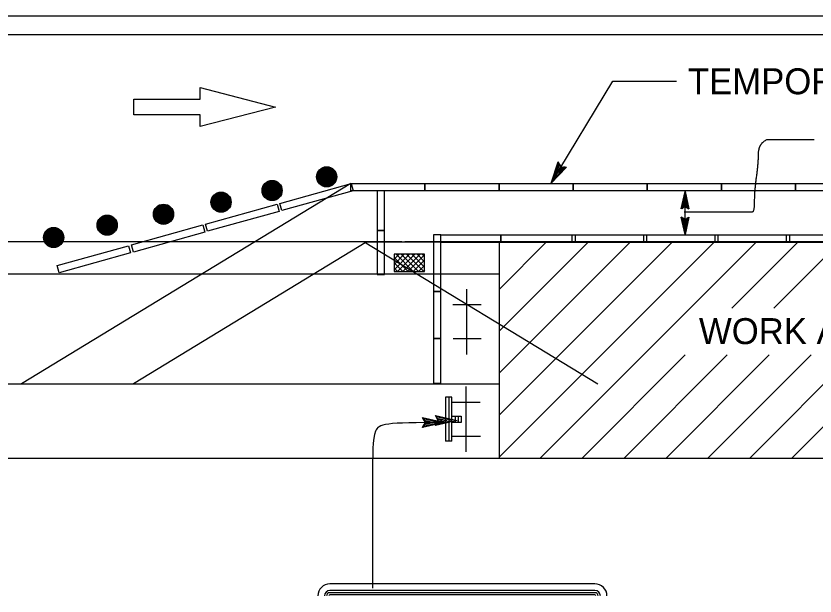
# Model space of a CAD drawing. Extents: x -893 to 867, y -474 to 712.
# Drawn here: x -315 to -99.4, y -62.6 to 93.8 of the extents above; entities that cross this region are included whole.
import ezdxf

# ---------------------------------------------------------------- set-up
doc = ezdxf.new("R2010")
doc.units = 0
for name, color, linetype in [('pp_PRESENTATION', 7, 'Continuous'), ('tcd_PVMT-MARKER', 7, 'Continuous'), ('temp_RAILING-TYPE-K', 7, 'Continuous'), ('temp_TRAFFIC-CONES', 7, 'Continuous'), ('temp_TRAFFIC-CONTROL', 7, 'Continuous'), ('temp_TRAFFIC-CONTROL-anno', 7, 'Continuous')]:
    doc.layers.add(name, color=color, linetype=linetype)

msp = doc.modelspace()

# ---------------------------------------------------------------- linework, layer by layer
at = {"layer": 'pp_PRESENTATION'}
for p, q in [((-265.23, 71.38), (-265.23, 74.48)), ((-265.23, 74.48), (-244.91, 69.26)), ((-283.17, 69.26), (-283.17, 71.38)), ((-283.17, 71.38), (-265.23, 71.38)), ((-283.17, 67.13), (-283.17, 69.26)), ((-244.91, 69.26), (-265.24, 64.04)), ((-265.24, 67.13), (-283.17, 67.13)), ((-265.24, 64.04), (-265.24, 67.13))]:
    msp.add_line(p, q, dxfattribs=at)
at = {"layer": 'tcd_PVMT-MARKER'}
for p, q in [((-340.08, 93.8), (133.1, 93.8)), ((-340.08, 88.8), (133.1, 88.8)), ((-224.67, 48.62), (-313.47, -5.38)), ((-210.85, 32.93), (-442.11, 32.93)), ((-220.27, 32.93), (-283.28, -5.38)), ((-221.04, 32.93), (-158.04, -5.38)), ((-220.27, 32.93), (10.99, 32.93)), ((21.18, 32.93), (-210.08, 32.93)), ((-184.55, -25.38), (-184.55, 32.93)), ((-208.8, 29.56), (-212.97, 25.39)), ((-210.22, 29.56), (-212.97, 26.81)), ((-211.63, 29.56), (-212.97, 28.22)), ((-209.2, 24.92), (-212.97, 28.69)), ((-207.78, 24.92), (-212.43, 29.56)), ((-207.39, 29.56), (-212.04, 24.92)), ((-206.37, 24.92), (-211.02, 29.56)), ((-205.97, 29.56), (-210.62, 24.92)), ((-204.95, 24.92), (-209.6, 29.56)), ((-204.72, 29.4), (-209.21, 24.92)), ((-204.72, 26.1), (-208.19, 29.56)), ((-204.72, 27.51), (-206.77, 29.56)), ((-204.72, 28.93), (-205.36, 29.56)), ((-210.61, 24.92), (-212.97, 27.28)), ((-204.72, 27.99), (-207.79, 24.92)), ((-204.72, 26.57), (-206.38, 24.92)), ((-360.08, 24.25), (-184.55, 24.25)), ((-212.02, 24.92), (-212.97, 25.86)), ((-204.72, 25.16), (-204.97, 24.92)), ((-340.08, -5.38), (-184.55, -5.38)), ((-340.08, -25.38), (133.1, -25.38))]:
    msp.add_line(p, q, dxfattribs=at)
for points in [[(-184.55, -25.06), (-126.55, 32.93)], [(-184.55, -13.75), (-137.87, 32.93)], [(-184.55, -2.43), (-149.18, 32.93)], [(-184.55, 8.88), (-160.5, 32.93)], [(-184.55, 20.19), (-171.81, 32.93)], [(-173.55, -25.38), (-115.24, 32.93)], [(-121.84, 15.02), (-103.93, 32.93)], [(-110.52, 15.02), (-92.61, 32.93)], [(-162.24, -25.38), (-134.44, 2.42)], [(-150.92, -25.38), (-123.12, 2.42)], [(-139.61, -25.38), (-111.81, 2.42)], [(-128.3, -25.38), (-100.49, 2.42)], [(-116.98, -25.38), (-89.18, 2.42)], [(-105.67, -25.38), (-77.87, 2.42)]]:
    msp.add_lwpolyline(points, dxfattribs=at)
msp.add_lwpolyline([(-212.97, 24.92), (-204.72, 24.92), (-204.72, 29.56), (-212.97, 29.56)], close=True, dxfattribs=at)
at = {"layer": 'temp_RAILING-TYPE-K'}
for p, q in [((-224.67, 48.62), (15.38, 48.62)), ((-184.55, 32.93), (-200.35, 32.93)), ((-184.55, 32.93), (-14.55, 32.93))]:
    msp.add_line(p, q, dxfattribs=at)
for points in [[(-223.96, 46.7), (-243.23, 41.33), (-243.77, 43.26), (-224.5, 48.63)], [(-204.67, 46.62), (-224.67, 46.62), (-224.67, 48.62), (-204.67, 48.62)], [(-184.66, 46.62), (-204.66, 46.62), (-204.66, 48.62), (-184.66, 48.62)], [(-164.66, 46.62), (-184.66, 46.62), (-184.66, 48.62), (-164.66, 48.62)], [(-144.65, 46.62), (-164.65, 46.62), (-164.65, 48.62), (-144.65, 48.62)], [(-124.65, 46.62), (-144.65, 46.62), (-144.65, 48.62), (-124.65, 48.62)], [(-104.65, 46.62), (-124.65, 46.62), (-124.65, 48.62), (-104.65, 48.62)], [(-84.64, 46.62), (-104.64, 46.62), (-104.64, 48.62), (-84.64, 48.62)], [(-217.56, 46.62), (-217.56, 35.97), (-215.56, 35.97), (-215.56, 46.62)], [(-243.99, 41.12), (-263.25, 35.75), (-263.79, 37.67), (-244.52, 43.05)], [(-264.01, 35.54), (-283.27, 30.16), (-283.81, 32.09), (-264.54, 37.46)], [(-215.56, 24.1), (-215.56, 35.97), (-217.56, 35.97), (-217.56, 24.1)], [(-202.36, 34.77), (-202.36, 19.55), (-200.36, 19.55), (-200.36, 34.77)], [(-184.16, 32.77), (-200.36, 32.77), (-200.36, 34.77), (-184.16, 34.77)], [(-184.16, 34.77), (-164.16, 34.77), (-164.16, 32.77), (-184.16, 32.77)], [(-164.88, 34.77), (-144.88, 34.77), (-144.88, 32.77), (-164.88, 32.77)], [(-145.61, 34.77), (-125.61, 34.77), (-125.61, 32.77), (-145.61, 32.77)], [(-126.34, 34.77), (-106.34, 34.77), (-106.34, 32.77), (-126.34, 32.77)], [(-107.07, 34.77), (-87.07, 34.77), (-87.07, 32.77), (-107.07, 32.77)], [(-284.03, 29.95), (-303.29, 24.58), (-303.83, 26.51), (-284.57, 31.88)], [(-200.36, 6.88), (-200.36, 19.55), (-202.36, 19.55), (-202.36, 6.88)], [(-202.36, 6.88), (-202.36, -5.23), (-200.36, -5.23), (-200.36, 6.88)]]:
    msp.add_lwpolyline(points, close=True, dxfattribs=at)
at = {"layer": 'temp_TRAFFIC-CONES'}
for centre, radius in [((-231.14, 50.43), 2.72), ((-231.14, 50.43), 2.62), ((-231.14, 50.43), 2.56), ((-231.14, 50.43), 2.47), ((-231.14, 50.43), 2.4), ((-231.14, 50.43), 2.33), ((-231.14, 50.43), 2.27), ((-231.14, 50.43), 2.21), ((-231.14, 50.43), 2.15), ((-231.14, 50.43), 2.08), ((-231.14, 50.43), 2.02), ((-231.14, 50.43), 1.96), ((-231.14, 50.43), 1.89), ((-231.14, 50.43), 1.82), ((-231.14, 50.43), 1.78), ((-231.14, 50.43), 1.72), ((-231.14, 50.43), 1.67), ((-231.14, 50.43), 1.62), ((-231.14, 50.43), 1.6), ((-231.14, 50.43), 1.55), ((-231.14, 50.43), 1.51), ((-231.14, 50.43), 1.46), ((-231.14, 50.43), 1.4), ((-231.14, 50.43), 1.4), ((-231.14, 50.43), 1.36), ((-231.14, 50.43), 1.31), ((-231.14, 50.43), 1.25), ((-231.14, 50.43), 1.2), ((-231.14, 50.43), 1.12), ((-231.14, 50.43), 1.07), ((-231.14, 50.43), 0.989), ((-231.14, 50.43), 0.95), ((-231.14, 50.43), 0.896), ((-231.14, 50.43), 0.836), ((-231.14, 50.43), 0.744), ((-231.14, 50.43), 0.659), ((-231.14, 50.43), 0.533), ((-231.14, 50.43), 0.533), ((-231.14, 50.43), 0.419), ((-231.14, 50.43), 0.345), ((-231.14, 50.43), 0.32), ((-231.14, 50.43), 0.32), ((-231.14, 50.43), 0.242), ((-231.14, 50.43), 0.242), ((-231.14, 50.43), 0.196), ((-231.14, 50.43), 0.196), ((-231.14, 50.43), 0.116), ((-231.14, 50.43), 0.116), ((-245.87, 46.76), 2.72), ((-245.87, 46.76), 2.62), ((-245.87, 46.76), 2.56), ((-245.87, 46.76), 2.47), ((-245.87, 46.76), 2.4), ((-245.87, 46.76), 2.33), ((-245.87, 46.76), 2.27), ((-245.87, 46.76), 2.21), ((-245.87, 46.76), 2.15), ((-245.87, 46.76), 2.08), ((-245.87, 46.76), 2.02), ((-245.87, 46.76), 1.96), ((-245.87, 46.76), 1.89), ((-245.87, 46.76), 1.82), ((-245.87, 46.76), 1.78), ((-245.87, 46.76), 1.72), ((-245.87, 46.76), 1.67), ((-245.87, 46.76), 1.62), ((-245.87, 46.76), 1.6), ((-245.87, 46.76), 1.55), ((-245.87, 46.76), 1.51), ((-245.87, 46.76), 1.46), ((-245.87, 46.76), 1.4), ((-245.87, 46.76), 1.4), ((-245.87, 46.76), 1.36), ((-245.87, 46.76), 1.31), ((-245.87, 46.76), 1.25), ((-245.87, 46.76), 1.2), ((-245.87, 46.76), 1.12), ((-245.87, 46.76), 1.07), ((-245.87, 46.76), 0.989), ((-245.87, 46.76), 0.95), ((-245.87, 46.76), 0.896), ((-245.87, 46.76), 0.836), ((-245.87, 46.76), 0.744), ((-245.87, 46.76), 0.659), ((-259.64, 43.61), 2.72), ((-259.64, 43.61), 2.62), ((-259.64, 43.61), 2.56), ((-259.64, 43.61), 2.47), ((-259.64, 43.61), 2.4), ((-259.64, 43.61), 2.33), ((-259.64, 43.61), 2.27), ((-259.64, 43.61), 2.21), ((-259.64, 43.61), 2.15), ((-259.64, 43.61), 2.08), ((-259.64, 43.61), 2.02), ((-259.64, 43.61), 1.96), ((-259.64, 43.61), 1.89), ((-259.64, 43.61), 1.82), ((-259.64, 43.61), 1.78), ((-259.64, 43.61), 1.72), ((-259.64, 43.61), 1.67), ((-245.87, 46.76), 0.533), ((-245.87, 46.76), 0.533), ((-245.87, 46.76), 0.419), ((-245.87, 46.76), 0.345), ((-245.87, 46.76), 0.32), ((-245.87, 46.76), 0.32), ((-245.87, 46.76), 0.242), ((-245.87, 46.76), 0.242), ((-245.87, 46.76), 0.196), ((-245.87, 46.76), 0.196), ((-245.87, 46.76), 0.116), ((-245.87, 46.76), 0.116), ((-259.64, 43.61), 1.62), ((-259.64, 43.61), 1.6), ((-259.64, 43.61), 1.55), ((-259.64, 43.61), 1.51), ((-259.64, 43.61), 1.46), ((-259.64, 43.61), 1.4), ((-259.64, 43.61), 1.4), ((-259.64, 43.61), 1.36), ((-259.64, 43.61), 1.31), ((-259.64, 43.61), 1.25), ((-259.64, 43.61), 1.2), ((-259.64, 43.61), 1.12), ((-259.64, 43.61), 1.07), ((-259.64, 43.61), 0.989), ((-259.64, 43.61), 0.95), ((-259.64, 43.61), 0.896), ((-259.64, 43.61), 0.836), ((-259.64, 43.61), 0.744), ((-259.64, 43.61), 0.659), ((-259.64, 43.61), 0.533), ((-259.64, 43.61), 0.533), ((-259.64, 43.61), 0.419), ((-259.64, 43.61), 0.345), ((-259.64, 43.61), 0.32), ((-259.64, 43.61), 0.32), ((-259.64, 43.61), 0.242), ((-259.64, 43.61), 0.242), ((-259.64, 43.61), 0.196), ((-259.64, 43.61), 0.196), ((-259.64, 43.61), 0.116), ((-259.64, 43.61), 0.116), ((-275.16, 40.35), 2.72), ((-275.16, 40.35), 2.62), ((-275.16, 40.35), 2.56), ((-275.16, 40.35), 2.47), ((-275.16, 40.35), 2.4), ((-275.16, 40.35), 2.33), ((-275.16, 40.35), 2.27), ((-275.16, 40.35), 2.21), ((-275.16, 40.35), 2.15), ((-275.16, 40.35), 2.08), ((-275.16, 40.35), 2.02), ((-275.16, 40.35), 1.96), ((-275.16, 40.35), 1.89), ((-275.16, 40.35), 1.82), ((-275.16, 40.35), 1.78), ((-275.16, 40.35), 1.72), ((-275.16, 40.35), 1.67), ((-275.16, 40.35), 1.62), ((-275.16, 40.35), 1.6), ((-275.16, 40.35), 1.55), ((-275.16, 40.35), 1.51), ((-275.16, 40.35), 1.46), ((-275.16, 40.35), 1.4), ((-275.16, 40.35), 1.4), ((-275.16, 40.35), 1.36), ((-275.16, 40.35), 1.31), ((-275.16, 40.35), 1.25), ((-275.16, 40.35), 1.2), ((-275.16, 40.35), 1.12), ((-275.16, 40.35), 1.07), ((-275.16, 40.35), 0.989), ((-275.16, 40.35), 0.95), ((-275.16, 40.35), 0.896), ((-275.16, 40.35), 0.836), ((-275.16, 40.35), 0.744), ((-275.16, 40.35), 0.659), ((-290.36, 37.4), 2.72), ((-290.36, 37.4), 2.62), ((-290.36, 37.4), 2.56), ((-290.36, 37.4), 2.47), ((-290.36, 37.4), 2.4), ((-290.36, 37.4), 2.33), ((-290.36, 37.4), 2.27), ((-290.36, 37.4), 2.21), ((-290.36, 37.4), 2.15), ((-290.36, 37.4), 2.08), ((-290.36, 37.4), 2.02), ((-290.36, 37.4), 1.96), ((-290.36, 37.4), 1.89), ((-290.36, 37.4), 1.82), ((-290.36, 37.4), 1.78), ((-290.36, 37.4), 1.72), ((-290.36, 37.4), 1.67), ((-290.36, 37.4), 1.62), ((-290.36, 37.4), 1.6), ((-290.36, 37.4), 1.55), ((-290.36, 37.4), 1.51), ((-290.36, 37.4), 1.46), ((-290.36, 37.4), 1.4), ((-290.36, 37.4), 1.4), ((-275.16, 40.35), 0.533), ((-275.16, 40.35), 0.533), ((-275.16, 40.35), 0.419), ((-275.16, 40.35), 0.345), ((-275.16, 40.35), 0.32), ((-275.16, 40.35), 0.32), ((-275.16, 40.35), 0.242), ((-275.16, 40.35), 0.242), ((-275.16, 40.35), 0.196), ((-275.16, 40.35), 0.196), ((-275.16, 40.35), 0.116), ((-275.16, 40.35), 0.116), ((-304.8, 34.09), 2.72), ((-304.8, 34.09), 2.62), ((-304.8, 34.09), 2.56), ((-290.36, 37.4), 1.36), ((-290.36, 37.4), 1.31), ((-290.36, 37.4), 1.25), ((-290.36, 37.4), 1.2), ((-290.36, 37.4), 1.12), ((-290.36, 37.4), 1.07), ((-290.36, 37.4), 0.989), ((-290.36, 37.4), 0.95), ((-290.36, 37.4), 0.896), ((-290.36, 37.4), 0.836), ((-290.36, 37.4), 0.744), ((-290.36, 37.4), 0.659), ((-290.36, 37.4), 0.533), ((-290.36, 37.4), 0.533), ((-290.36, 37.4), 0.419), ((-290.36, 37.4), 0.345), ((-290.36, 37.4), 0.32), ((-290.36, 37.4), 0.32), ((-290.36, 37.4), 0.242), ((-290.36, 37.4), 0.242), ((-290.36, 37.4), 0.196), ((-290.36, 37.4), 0.196), ((-290.36, 37.4), 0.116), ((-290.36, 37.4), 0.116), ((-304.8, 34.09), 2.47), ((-304.8, 34.09), 2.4), ((-304.8, 34.09), 2.33), ((-304.8, 34.09), 2.27), ((-304.8, 34.09), 2.21), ((-304.8, 34.09), 2.15), ((-304.8, 34.09), 2.08), ((-304.8, 34.09), 2.02), ((-304.8, 34.09), 1.96), ((-304.8, 34.09), 1.89), ((-304.8, 34.09), 1.82), ((-304.8, 34.09), 1.78), ((-304.8, 34.09), 1.72), ((-304.8, 34.09), 1.67), ((-304.8, 34.09), 1.62), ((-304.8, 34.09), 1.6), ((-304.8, 34.09), 1.55), ((-304.8, 34.09), 1.51), ((-304.8, 34.09), 1.46), ((-304.8, 34.09), 1.4), ((-304.8, 34.09), 1.4), ((-304.8, 34.09), 1.36), ((-304.8, 34.09), 1.31), ((-304.8, 34.09), 1.25), ((-304.8, 34.09), 1.2), ((-304.8, 34.09), 1.12), ((-304.8, 34.09), 1.07), ((-304.8, 34.09), 0.989), ((-304.8, 34.09), 0.95), ((-304.8, 34.09), 0.896), ((-304.8, 34.09), 0.836), ((-304.8, 34.09), 0.744), ((-304.8, 34.09), 0.659), ((-304.8, 34.09), 0.533), ((-304.8, 34.09), 0.533), ((-304.8, 34.09), 0.419), ((-304.8, 34.09), 0.345), ((-304.8, 34.09), 0.32), ((-304.8, 34.09), 0.32), ((-304.8, 34.09), 0.242), ((-304.8, 34.09), 0.242), ((-304.8, 34.09), 0.196), ((-304.8, 34.09), 0.196), ((-304.8, 34.09), 0.116), ((-304.8, 34.09), 0.116)]:
    msp.add_circle(centre, radius, dxfattribs=at)
at = {"layer": 'temp_TRAFFIC-CONTROL'}
for p, q in [((-193.31, 2.58), (-193.31, 20.17)), ((-189.51, 15.92), (-197.11, 15.92)), ((-189.43, 6.75), (-197.03, 6.75)), ((-193.56, -23.71), (-193.56, -6.11)), ((-197.36, -9), (-199.05, -9)), ((-199.05, -9), (-199.05, -20.82)), ((-198.2, -9), (-198.2, -20.82)), ((-197.36, -20.82), (-197.36, -9)), ((-189.76, -10.37), (-197.36, -10.37)), ((-197.36, -14.07), (-196.51, -14.07)), ((-197.36, -14.91), (-197.36, -14.91)), ((-196.51, -14.07), (-194.83, -14.07)), ((-196.51, -14.07), (-196.51, -15.75)), ((-195.67, -14.07), (-195.67, -15.75)), ((-194.83, -14.07), (-194.83, -15.75)), ((-196.51, -15.75), (-197.36, -15.75)), ((-194.83, -15.75), (-196.51, -15.75)), ((-197.36, -20.82), (-199.05, -20.82)), ((-189.68, -19.54), (-197.28, -19.54))]:
    msp.add_line(p, q, dxfattribs=at)
for points in [[(-158.8, -59.3), (-230.27, -59.3)], [(-158.8, -61.09), (-230.27, -61.09)], [(-158.8, -61.68), (-230.27, -61.68)], [(-158.8, -62.28), (-230.27, -62.28)]]:
    msp.add_lwpolyline(points, dxfattribs=at)
for centre, radius, start, end in [((-230.27, -62.57), 3.27, 90, 180), ((-158.8, -62.57), 3.27, 0, 90), ((-230.27, -62.57), 1.49, 90, 180), ((-230.27, -62.57), 0.892, 90, 180), ((-230.27, -62.57), 0.297, 90, 180), ((-230.27, -62.57), 0.297, 90, 180), ((-158.8, -62.57), 1.49, 0, 90), ((-158.8, -62.57), 0.892, 0, 90), ((-158.8, -62.57), 0.297, 0, 90), ((-158.8, -62.57), 0.297, 0, 90)]:
    msp.add_arc(centre, radius, start, end, dxfattribs=at)
at = {"layer": 'temp_TRAFFIC-CONTROL-anno'}
for p, q in [((-170.61, 48.7), (-153.97, 76.26)), ((-153.97, 76.26), (-136.77, 76.26)), ((-134.47, 34.85), (-134.47, 46.49))]:
    msp.add_line(p, q, dxfattribs=at)
for points in [[(-166.43, 53.08), (-170.61, 48.7), (-168.68, 54.44), (-168.49, 54.08), (-169.91, 49.88), (-166.84, 53.08), (-167.24, 53.08), (-169.2, 51.03), (-168.3, 53.72), (-168.11, 53.36), (-168.5, 52.19), (-167.65, 53.08), (-167.97, 53.08), (-168.68, 54.44), (-167.97, 53.08)], [(-135.52, 41.77), (-134.47, 46.49), (-133.42, 41.77), (-133.7, 41.94), (-134.46, 45.4), (-135.24, 41.94), (-134.96, 42.1), (-134.47, 44.32), (-133.98, 42.1), (-134.26, 42.27), (-134.47, 43.23), (-134.68, 42.27), (-134.47, 42.4), (-133.42, 41.77), (-134.47, 42.4)], [(-133.41, 39.58), (-134.47, 34.85), (-135.51, 39.58), (-135.24, 39.41), (-134.47, 35.95), (-133.69, 39.41), (-133.97, 39.25), (-134.47, 37.03), (-134.96, 39.24), (-134.68, 39.08), (-134.46, 38.12), (-134.25, 39.08), (-134.47, 38.95), (-135.51, 39.58), (-134.47, 38.95)], [(-205.31, -14.49), (-199.4, -15.79), (-205.31, -17.11), (-205.1, -16.76), (-200.77, -15.8), (-205.1, -14.84), (-204.89, -15.18), (-202.12, -15.8), (-204.89, -16.42), (-204.68, -16.07), (-203.48, -15.8), (-204.68, -15.53), (-204.52, -15.8), (-205.31, -17.11), (-204.52, -15.8)], [(-201.83, -13.95), (-195.93, -15.26), (-201.83, -16.58), (-201.62, -16.23), (-197.3, -15.26), (-201.62, -14.3), (-201.42, -14.65), (-198.65, -15.26), (-201.41, -15.88), (-201.2, -15.53), (-200.01, -15.26), (-201.21, -15), (-201.04, -15.27), (-201.83, -16.58), (-201.04, -15.27)]]:
    msp.add_lwpolyline(points, close=True, dxfattribs=at)
for points, degree in [([(-99.62, 60.44), (-111.31, 60.44), (-112.83, 60.44), (-114.77, 58.39), (-114.77, 53.97), (-115.79, 46.62), (-115.79, 40.94), (-116.92, 40.94), (-120.62, 40.94), (-129.75, 40.94), (-134.69, 40.94)], 2), ([(-199.4, -15.79), (-215.48, -15.83), (-218.77, -16.39), (-218.77, -27.84), (-218.77, -51.4), (-218.77, -60.43)], 3)]:
    msp.add_open_spline(points, degree=degree, dxfattribs=at)

# ---------------------------------------------------------------- texts
for s, p in [('TEMPORARY BARRIER IF NEXT TO TRAFFIC', (-133.7, 72.7)), ('WORK AREA', (-130.72, 5.34))]:
    msp.add_text(s, height=7, dxfattribs=at).set_placement(p)

doc.saveas('drawing.dxf')
